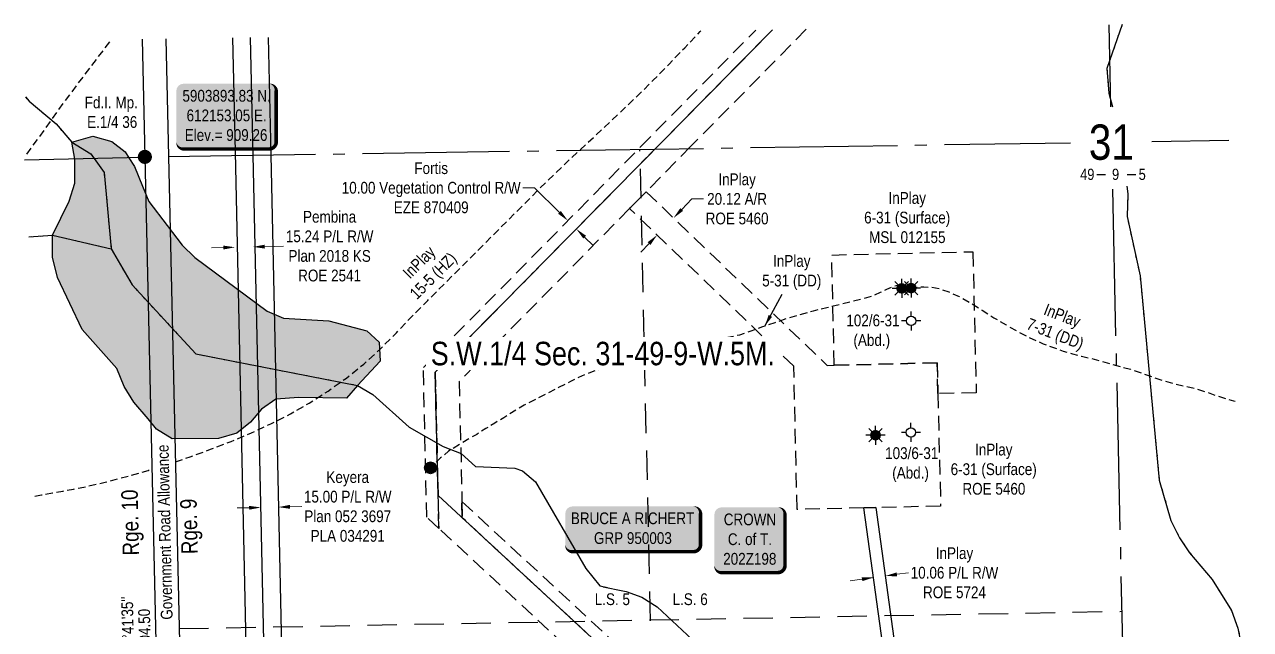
# Model space of a CAD drawing. Extents: x 606747 to 614608, y 5899362 to 5904570.
# Drawn here: x 612051 to 613093, y 5903492 to 5904007 of the extents above; entities that cross this region are included whole.
import ezdxf
from ezdxf.enums import TextEntityAlignment as Align

# ---------------------------------------------------------------- set-up
doc = ezdxf.new("R2010")
doc.units = 0
doc.header["$LTSCALE"] = 5
doc.header["$PDSIZE"] = 10
for name, pattern in [('DASHED1', [0.375, 0.25, -0.125]), ('foc-ACCESSROAD', [3.75, 2.5, -1.25]), ('foc-DOT', [1, 0.2, -0.8]), ('foc-FLOWLINE', [3.75, 2.5, -1.25]), ('foc-LSD', [8, 5, -3]), ('foc-QUARTERLINE', [33, 25, -3, 2, -3]), ('foc-WHEELTRACKS', [2, 0.4, -1.6])]:
    doc.linetypes.add(name, pattern=pattern)
doc.layers.get('Defpoints').update_dxf_attribs({"color": 9})
for name, color, linetype in [('10', 1, 'Continuous'), ('9', 3, 'Continuous'), ('ABADATA-DRILL-T', 8, 'Continuous'), ('AS-OWNER', 7, 'Continuous'), ('AS-POWER', 104, 'foc-POWER'), ('C-AR', 13, 'foc-ACCESSROAD'), ('C-RW', 13, 'Continuous'), ('C-SYMBOL', 7, 'Continuous'), ('C-WS', 13, 'foc-ACCESSROAD'), ('C-WS-S', 13, 'Continuous'), ('D-TXT', 6, 'Continuous'), ('DETAIL-HZ-Existing', 8, 'foc-DOT'), ('DETAIL-T', 7, 'Continuous'), ('DRILL-T', 8, 'Continuous'), ('F-EZE', 190, 'foc-FLOWLINE'), ('F-RW', 190, 'Continuous'), ('L-BD', 7, 'Continuous'), ('L-MON', 1, 'Continuous'), ('L-ROAD-T', 7, 'Continuous'), ('L-SEC', 7, 'Continuous'), ('L-SECLBL', 7, 'Continuous'), ('L-SECQ', 8, 'foc-QUARTERLINE'), ('L-SECTION-LSD', 7, 'foc-LSD'), ('T-WATER', 160, 'Continuous'), ('T-WATER-H', 133, 'Continuous'), ('T-WATER-P3', 160, 'foc-WHEELTRACKS')]:
    doc.layers.add(name, color=color, linetype=linetype)
for name, color, linetype, lineweight in [('C-AR-T', 13, 'Continuous', 9), ('C-WS-T', 13, 'Continuous', 9), ('F-EZE-T', 190, 'Continuous', 9), ('F-RW-T', 190, 'Continuous', 9)]:
    doc.layers.add(name, color=color, linetype=linetype, lineweight=lineweight)
doc.styles.add('100L', font='ARIALN.TTF', dxfattribs={"height": 11})
doc.styles.add('175L', font='ARIALN.TTF', dxfattribs={"height": 20})
doc.styles.add('80', font='ARIALN.TTF', dxfattribs={"height": 10})
doc.styles.add('80CG', font='ARIALN.TTF', dxfattribs={"height": 10})
doc.styles.add('80L', font='ARIALN.TTF', dxfattribs={"height": 10})
doc.styles.add('foc-LtypeFont', font='ARIALN.TTF', dxfattribs={"height": 7.35})
doc.styles.add('SIMPLEX', font='ARIALN.TTF')
doc.linetypes.add('foc-POWER', pattern='A,6,-1,["P",foc-LtypeFont,S=0.2,R=0,X=-0.625,Y=-0.75],-1.24,4', length=12.24)
doc.linetypes.add('foc-TOPO-flowdirection-NOLINE', pattern='A,0,[">",foc-LtypeFont,S=0.3,R=0,X=0,Y=-0.945],-20,[">",foc-LtypeFont,S=0.3,R=0,X=0,Y=-0.945],0', length=20)
doc.dimstyles.new('Compass 5 000', dxfattribs={"dimscale": 5, "dimtxt": 9, "dimasz": 2, "dimexe": 0.2, "dimexo": 0.0625, "dimgap": 0.5, "dimtad": 0, "dimtih": 1, "dimtoh": 1, "dimzin": 0, "dimdsep": 46, "dimtxsty": '80CG', "dimcen": 0.1, "dimse1": 1, "dimse2": 1, "dimclrd": 256, "dimclrt": 256, "dimaunit": 1, "dimadec": 4, "dimazin": 0, "dimtfac": 0.06, "dimtofl": 0, "dimtmove": 0, "dimatfit": 1, "dimfxl": 0.2, "dimtolj": 1, "dimtzin": 0, "dimlwd": -1, "dimarcsym": 0})

# ---------------------------------------------------------------- blocks, each defined once
blk = doc.blocks.new('fdia')
at = {"color": 255, "const_width": 1}
blk.add_lwpolyline([(-0.5, 0, 1), (0.5, 0, 1)], format="xyb", close=True, dxfattribs=at)
blk = doc.blocks.new('Fdiaa')
blk.add_blockref('fdia', (0, 0))
blk = doc.blocks.new('fdib')
at = {"color": 1, "const_width": 1.6}
blk.add_lwpolyline([(-0.4, 0, 1), (0.4, 0, 1)], format="xyb", close=True, dxfattribs=at)
at = {"color": 1}
blk.add_circle((0, 0), 0.8, dxfattribs=at)
blk = doc.blocks.new('Fdibb')
blk.add_blockref('fdib', (0, 0))
blk = doc.blocks.new('fdicc')
for name in ['Fdibb', 'Fdiaa']:
    blk.add_blockref(name, (0, 0))
blk = doc.blocks.new('FDI')
blk.add_blockref('fdicc', (0, 0))
blk = doc.blocks.new('L-SECLBL')
at = {"layer": '9', "color": 7}
for p, q in [((-5.1, -27.8), (-12.3, -27.8)), ((20.7, -27.8), (13.5, -27.8))]:
    blk.add_line(p, q, dxfattribs=at)
at = {"layer": '10', "color": 2, "style": 'SIMPLEX'}
blk.add_attdef('SEC', text='', height=30, dxfattribs=at).set_placement((0, 0), align=Align.MIDDLE)
at = {"layer": '10', "color": 5, "style": '80L'}
blk.add_attdef('TWP', text='', height=9.5, dxfattribs=at).set_placement((-14.4, -27.4), align=Align.MIDDLE_RIGHT)
blk.add_attdef('RGE', text='', height=9.5, dxfattribs=at).set_placement((3.6, -27.4), align=Align.MIDDLE_CENTER)
blk.add_attdef('MER', text='', height=9.5, dxfattribs=at).set_placement((23.2, -27.4), align=Align.MIDDLE_LEFT)
blk = doc.blocks.new('*D430')
at = {"layer": 'C-AR-T', "transparency": 16777216}
for p, q in [((612609.7, 5903849), (612618.3, 5903858)), ((612618.3, 5903858), (612628.3, 5903858)), ((612581.9, 5903820.1), (612574.9, 5903812.8))]:
    blk.add_line(p, q, dxfattribs=at)
for points in [[(612608.5, 5903850.2), (612610.9, 5903847.9), (612602.7, 5903841.8)], [(612580.7, 5903821.2), (612583.1, 5903818.9), (612588.8, 5903827.3)]]:
    blk.add_solid(points, dxfattribs=at)
at = {"layer": 'Defpoints', "color": 0, "transparency": 16777216}
for p in [(612588.8, 5903827.3), (612637.4, 5903808.5), (612623.4, 5903794)]:
    blk.add_point(p, dxfattribs=at)
at = {"layer": 'C-AR-T', "transparency": 16777216, "insert": (612656.8, 5903858), "char_height": 10, "attachment_point": 5, "style": '80CG'}
blk.add_mtext('\\A1;InPlay\\P20.12 A/R\\PROE 5460', dxfattribs=at)
blk = doc.blocks.new('*D431')
at = {"layer": 'C-AR-T', "transparency": 16777216}
for p, q in [((612792.7, 5903538.5), (612802.6, 5903539.8)), ((612763, 5903534.4), (612753.1, 5903533))]:
    blk.add_line(p, q, dxfattribs=at)
for points in [[(612792.5, 5903540.1), (612792.9, 5903536.8), (612782.8, 5903537.1)], [(612762.8, 5903536), (612763.3, 5903532.7), (612772.9, 5903535.8)]]:
    blk.add_solid(points, dxfattribs=at)
at = {"layer": 'Defpoints', "color": 0, "transparency": 16777216}
for p in [(612782.8, 5903537.1), (612798.6, 5903421.9), (612788.7, 5903420.6)]:
    blk.add_point(p, dxfattribs=at)
at = {"layer": 'C-AR-T', "transparency": 16777216, "insert": (612841.7, 5903539.8), "char_height": 10, "attachment_point": 5, "style": '80CG'}
blk.add_mtext('\\A1;InPlay\\P10.06 P/L R/W\\PROE 5724', dxfattribs=at)
blk = doc.blocks.new('*D443')
at = {"layer": 'Defpoints', "color": 0, "transparency": 16777216}
for p in [(612512.9, 5903839.5), (612418.7, 5903743.9), (612425.9, 5903736.9)]:
    blk.add_point(p, dxfattribs=at)
at = {"layer": 'F-EZE-T', "transparency": 16777216}
for p, q in [((612484.5, 5903867.5), (612474.5, 5903867.5)), ((612505.8, 5903846.5), (612484.5, 5903867.5)), ((612527.1, 5903825.5), (612534.3, 5903818.5))]:
    blk.add_line(p, q, dxfattribs=at)
for points in [[(612506.9, 5903847.7), (612504.6, 5903845.4), (612512.9, 5903839.5)], [(612528.3, 5903826.7), (612526, 5903824.3), (612520, 5903832.5)]]:
    blk.add_solid(points, dxfattribs=at)
at = {"layer": 'F-EZE-T', "transparency": 16777216, "insert": (612396.6, 5903867.5), "char_height": 10, "attachment_point": 5, "style": '80CG'}
blk.add_mtext('\\A1;Fortis\\P10.00 Vegetation Control R/W\\PEZE 870409', dxfattribs=at)
blk = doc.blocks.new('*D445')
at = {"layer": 'Defpoints', "color": 0, "transparency": 16777216}
for p in [(612266.5, 5903595.7), (612252.8, 5903547.4), (612267.6, 5903547.8)]:
    blk.add_point(p, dxfattribs=at)
at = {"layer": 'F-RW-T', "transparency": 16777216}
for p, q in [((612241.7, 5903595.2), (612231.7, 5903595)), ((612276.5, 5903596), (612286.5, 5903596.2))]:
    blk.add_line(p, q, dxfattribs=at)
for points in [[(612241.7, 5903596.8), (612241.8, 5903593.5), (612251.7, 5903595.4)], [(612276.4, 5903597.6), (612276.5, 5903594.3), (612266.5, 5903595.7)]]:
    blk.add_solid(points, dxfattribs=at)
at = {"layer": 'F-RW-T', "transparency": 16777216, "insert": (612325.6, 5903596.2), "char_height": 10, "attachment_point": 5, "style": '80CG'}
blk.add_mtext('\\A1;Keyera\\P15.00 P/L R/W\\PPlan 052 3697\\PPLA 034291', dxfattribs=at)
blk = doc.blocks.new('*D446')
at = {"layer": 'Defpoints', "color": 0, "transparency": 16777216}
for p in [(612245, 5903817.2), (612232.1, 5903713.8), (612247.3, 5903714.1)]:
    blk.add_point(p, dxfattribs=at)
at = {"layer": 'F-RW-T', "transparency": 16777216}
for p, q in [((612255, 5903817.4), (612271.1, 5903817.8)), ((612219.8, 5903816.6), (612209.8, 5903816.4))]:
    blk.add_line(p, q, dxfattribs=at)
for points in [[(612219.8, 5903818.3), (612219.8, 5903815), (612229.8, 5903816.9)], [(612255, 5903819.1), (612255.1, 5903815.8), (612245, 5903817.2)]]:
    blk.add_solid(points, dxfattribs=at)
at = {"layer": 'F-RW-T', "transparency": 16777216, "insert": (612310.2, 5903817.8), "char_height": 10, "attachment_point": 5, "style": '80CG'}
blk.add_mtext('\\A1;Pembina\\P15.24 P/L R/W\\PPlan 2018 KS\\PROE 2541', dxfattribs=at)
blk = doc.blocks.new('*U425')
h = blk.add_hatch(color=59)
edge = h.paths.add_edge_path()
edge.add_line((-51.5, -20), (51.5, -20))
edge.add_arc((51.5, -14), 6, 270, 360)
edge.add_line((57.5, -14), (57.5, 12.5))
edge.add_arc((51.5, 12.5), 6, 0, 90)
edge.add_line((51.5, 18.5), (-51.5, 18.5))
edge.add_arc((-51.5, 12.5), 6, 90, 180)
edge.add_line((-57.5, 12.5), (-57.5, -14))
edge.add_arc((-51.5, -14), 6, 180, 270)
at = {"color": 1, "flags": 128}
blk.add_lwpolyline([(-51.5, -20, 3, 3, 0), (51.5, -20, 3, 3, 0.414214), (57.5, -14, 3, 3, 0), (57.5, 12.5, 3, 0, 0.414214), (51.5, 18.5, 0, 0, 0), (-51.5, 18.5, 0, 0, 0.414214), (-57.5, 12.5, 0, 0, 0), (-57.5, -14, 0, 3, 0.414214)], format="xyseb", close=True, dxfattribs=at)
blk.add_lwpolyline([(-44.2, -15.3, 0, 7.5, 0), (0, 0, 0, 0, 0)], format="xyseb", dxfattribs=at)
at = {"color": 1, "style": '80'}
blk.add_attdef('ENTER_TEXT_001', (-36, -5), '', height=10, dxfattribs=at)
blk = doc.blocks.new('*U427')
h = blk.add_hatch(color=255)
edge = h.paths.add_edge_path()
edge.add_line((-24, -28.5), (24, -28.5))
edge.add_arc((24, -22.5), 6, 270, 360)
edge.add_line((30, -22.5), (30, 21))
edge.add_arc((24, 21), 6, 0, 90)
edge.add_line((24, 27), (-24, 27))
edge.add_arc((-24, 21), 6, 90, 180)
edge.add_line((-30, 21), (-30, -22.5))
edge.add_arc((-24, -22.5), 6, 180, 270)
at = {"color": 14, "flags": 128}
blk.add_lwpolyline([(-24, -28.5, 3, 3, 0), (24, -28.5, 3, 3, 0.414214), (30, -22.5, 3, 3, 0), (30, 21, 3, 0, 0.414214), (24, 27, 0, 0, 0), (-24, 27, 0, 0, 0.414214), (-30, 21, 0, 0, 0), (-30, -22.5, 0, 3, 0.414214)], format="xyseb", close=True, dxfattribs=at)
at = {"color": 14, "style": '80'}
blk.add_attdef('ENTER_TEXT_001', (-26.8, -4.9), '', height=10, dxfattribs=at)
blk = doc.blocks.new('GABD')
for p, q in [((-0.81, 0), (-1.62, 0)), ((0, 0.81), (0, 1.62)), ((1.62, 0), (0.81, 0)), ((0, -0.81), (0, -1.62))]:
    blk.add_line(p, q)
blk.add_circle((0, 0), 0.8)
blk = doc.blocks.new('GAS')
h = blk.add_hatch(color=255)
h.dxf.hatch_style = 1
edge = h.paths.add_edge_path()
edge.add_arc((0, 0), 0.9, 0, 360)
for p, q in [((-0.81, 0), (-1.62, 0)), ((-0.57, 0.57), (-1.14, 1.14)), ((0, 0.81), (0, 1.62)), ((0.57, 0.57), (1.14, 1.14)), ((1.62, 0), (0.81, 0)), ((-0.57, -0.57), (-1.14, -1.14)), ((0, -0.81), (0, -1.62)), ((1.14, -1.14), (0.57, -0.57))]:
    blk.add_line(p, q)
blk.add_circle((0, 0), 0.8)
blk = doc.blocks.new('*U511')
h = blk.add_hatch(color=254)
edge = h.paths.add_edge_path()
edge.add_line((-36.5, -28.5), (36.5, -28.5))
edge.add_arc((36.5, -22.5), 6, 270, 360)
edge.add_line((42.5, -22.5), (42.5, 21))
edge.add_arc((36.5, 21), 6, 0, 90)
edge.add_line((36.5, 27), (-36.5, 27))
edge.add_arc((-36.5, 21), 6, 90, 180)
edge.add_line((-42.5, 21), (-42.5, -22.5))
edge.add_arc((-36.5, -22.5), 6, 180, 270)
at = {"color": 1, "flags": 128}
blk.add_lwpolyline([(-36.5, -28.5, 3, 3, 0), (36.5, -28.5, 3, 3, 0.414214), (42.5, -22.5, 3, 3, 0), (42.5, 21, 3, 0, 0.414214), (36.5, 27, 0, 0, 0), (-36.5, 27, 0, 0, 0.414214), (-42.5, 21, 0, 0, 0), (-42.5, -22.5, 0, 3, 0.414214)], format="xyseb", close=True, dxfattribs=at)
blk.add_lwpolyline([(-32.5, -17.6, 0, 10, 0), (0, 0, 5, 5, 0)], format="xyseb", dxfattribs=at)
at = {"color": 1, "style": '80'}
blk.add_attdef('ENTER_TEXT_001', (-36, -5), '', height=10, dxfattribs=at)
blk = doc.blocks.new('BH-Existing')
at = {"layer": 'ABADATA-DRILL-T'}
h = blk.add_hatch(color=256, dxfattribs=at)
h.dxf.hatch_style = 1
edge = h.paths.add_edge_path()
edge.add_arc((0, 0), 0.5, 0, 360)
blk.add_circle((0, 0), 0.5, dxfattribs=at)

msp = doc.modelspace()

# ---------------------------------------------------------------- hatches: boundary and pattern name
at = {"layer": 'T-WATER-H'}
h = msp.add_hatch(color=256, dxfattribs=at)
h.dxf.hatch_style = 1
h.paths.add_polyline_path([(612215.616, 5903654.135), (612176.339, 5903653.787), (612163.006, 5903662.127), (612155.807, 5903670.746), (612143.74, 5903685.189), (612135.581, 5903698.464), (612129.309, 5903713.717), (612099.648, 5903746.93), (612078.763, 5903791.305), (612074.56, 5903808.424), (612074.585, 5903827.086), (612088.672, 5903856.083), (612093.42, 5903871.438), (612093.48, 5903891.454), (612093.389, 5903891.998), (612091.005, 5903906.263), (612108.728, 5903911.606), (612124.913, 5903906.925), (612136.25, 5903898.088), (612139.475, 5903893.028), (612144.102, 5903885.767), (612151.111, 5903868.835), (612156.461, 5903855.91), (612172.034, 5903835.44), (612184.728, 5903818.755), (612195.425, 5903808.129), (612256.945, 5903762.565), (612270.939, 5903756.433), (612309.499, 5903754.154), (612341.859, 5903745.801), (612352.429, 5903736.071), (612353.227, 5903720.052), (612333.872, 5903699.346), (612324.556, 5903688.582), (612284.107, 5903688.998), (612264.342, 5903687.632), (612252.386, 5903678.95), (612242.953, 5903668.022), (612231.302, 5903658.567)])

# ---------------------------------------------------------------- linework, layer by layer
at = {"layer": 'AS-POWER', "flags": 128}
for points in [[(612402.462, 5903605.678), (612400.051, 5903710.653), (612686.891, 5904002.025)], [(612402.462, 5903605.678), (612748.196, 5903285.213), (612823.564, 5903214.943)]]:
    msp.add_lwpolyline(points, dxfattribs=at)
at = {"layer": 'C-AR'}
for points in [[(612812.104, 5902864.248), (612809.04, 5903008.272), (612807.231, 5903093.291), (612807.037, 5903102.435), (612804.847, 5903205.374), (612797.332, 5903212.337), (612552.533, 5903439.164), (612537.759, 5903452.853), (612403.106, 5903577.62), (612400.051, 5903710.653), (612588.977, 5903902.557), (612686.894, 5904002.025)], [(612715.579, 5904002.459), (612617.84, 5903903.173), (612579.441, 5903864.171), (612565.312, 5903849.819), (612420.38, 5903702.597), (612422.725, 5903600.543), (612423.044, 5903586.6), (612811.019, 5903227.108), (612818.404, 5903220.265), (612824.677, 5903214.454), (612826.564, 5903122.398), (612826.965, 5903102.865), (612827.151, 5903093.722), (612831.842, 5902864.689)]]:
    msp.add_lwpolyline(points, dxfattribs=at)
at = {"layer": 'C-RW'}
msp.add_lwpolyline([(612809.04, 5903008.272), (612798.938, 5903008.087), (612797.344, 5903081.342), (612796.865, 5903103.346), (612794.701, 5903209.498), (612797.332, 5903212.337), (612811.019, 5903227.108), (612814.828, 5903231.22), (612813.881, 5903238.101), (612764.711, 5903595.011), (612774.842, 5903595.249), (612825.254, 5903227.625), (612818.404, 5903220.265), (612804.847, 5903205.374), (612807.037, 5903102.435), (612807.231, 5903093.291), (612809.04, 5903008.272)], close=True, dxfattribs=at)
at = {"layer": 'C-WS'}
for points in [[(612739.474, 5903716.485), (612826.991, 5903718.546), (612827.61, 5903692.298), (612829.864, 5903596.545), (612774.842, 5903595.249), (612764.711, 5903595.011), (612707.864, 5903593.673), (612704.991, 5903715.673), (612565.312, 5903849.819), (612579.441, 5903864.171), (612733.369, 5903716.341), (612739.474, 5903716.485)], [(612827.61, 5903692.298), (612826.991, 5903718.546), (612739.474, 5903716.485), (612737.264, 5903810.316), (612857.344, 5903813.144), (612860.171, 5903693.065), (612827.61, 5903692.298)]]:
    msp.add_lwpolyline(points, close=True, dxfattribs=at)
at = {"layer": 'DETAIL-HZ-Existing', "linetype": 'DASHED1', "ltscale": 5, "flags": 128}
for points in [[(612179.087, 5903634.375), (612191.461, 5903638.553), (612208.977, 5903644.915), (612226.454, 5903651.637), (612243.688, 5903658.933), (612260.232, 5903666.632), (612276.917, 5903675.166), (612292.898, 5903684.283), (612308.872, 5903694.52), (612324.437, 5903705.597), (612339.382, 5903717.521), (612353.502, 5903730.455), (612366.964, 5903744.195), (612380.184, 5903757.998), (612393.727, 5903771.699), (612407.294, 5903785.231), (612420.911, 5903798.744), (612434.378, 5903812.243), (612447.932, 5903825.904), (612461.528, 5903839.466), (612474.946, 5903852.945), (612488.462, 5903866.485), (612502.182, 5903879.88), (612516.045, 5903893.139), (612530.052, 5903906.26), (612544.131, 5903919.264), (612558.137, 5903932.376), (612571.97, 5903945.674), (612585.5, 5903959.064), (612598.911, 5903972.802), (612612.2, 5903986.668), (612625.4, 5904000.491), (612625.979, 5904001.104)], [(612052.625, 5903896.129), (612062.146, 5903909.106), (612073.135, 5903924.638), (612084.224, 5903940.132), (612095.69, 5903955.415), (612107.294, 5903970.711), (612118.722, 5903985.853), (612124.543, 5903993.525)], [(612795.702, 5903782.339), (612795.134, 5903783.916), (612795.081, 5903784.055), (612794.997, 5903784.223), (612794.725, 5903784.277), (612794.215, 5903784.285), (612791.971, 5903784.001), (612788.384, 5903782.976), (612783.88, 5903781.019), (612778.59, 5903778.383), (612772.166, 5903775.55), (612764.133, 5903773.03), (612754.706, 5903770.686), (612744.363, 5903768.141), (612733.253, 5903765.477), (612721.537, 5903762.619), (612710.108, 5903759.488), (612699.104, 5903756.146), (612688.874, 5903752.663), (612678.367, 5903749.034), (612668.476, 5903745.549), (612658.745, 5903742.128), (612648.982, 5903740.006), (612639.616, 5903738.894), (612630.852, 5903737.666), (612622.553, 5903736.27), (612617.275, 5903735.264), (612609.242, 5903733.214), (612600.463, 5903730.535), (612590.412, 5903727.907), (612579.631, 5903725.301), (612569.007, 5903722.389), (612558.757, 5903719.295), (612548.919, 5903716.132), (612539.562, 5903712.949), (612530.815, 5903709.762), (612521.753, 5903705.916), (612515.048, 5903702.676), (612504.977, 5903697.517), (612495.631, 5903692.594), (612486.459, 5903687.916), (612480.892, 5903685.173), (612475.803, 5903682.542), (612468.701, 5903678.333), (612463.557, 5903675.05), (612458.254, 5903671.754), (612450.619, 5903667.212), (612443.147, 5903662.564), (612435.292, 5903657.617), (612429.645, 5903654.472), (612411.286, 5903643.205), (612404.388, 5903637.54), (612397.915, 5903631.235), (612396.151, 5903629.303), (612396.044, 5903629.18)], [(612803.703, 5903782.529), (612804.454, 5903782.496), (612804.524, 5903782.498), (612804.753, 5903782.534), (612805.162, 5903782.613), (612807.228, 5903782.782), (612810.745, 5903782.975), (612815.58, 5903783.22), (612821.878, 5903782.969), (612829.042, 5903781.628), (612836.758, 5903778.9), (612845.576, 5903774.877), (612855.344, 5903769.577), (612865.326, 5903763.291), (612875.299, 5903756.946), (612885.517, 5903750.816), (612895.523, 5903745.191), (612904.991, 5903740.314), (612917.113, 5903734.839), (612925.896, 5903731.456), (612934.226, 5903728.582), (612942.167, 5903726.119), (612949.725, 5903724.158), (612957.025, 5903722.55), (612964.997, 5903720.478), (612973.841, 5903717.876), (612982.549, 5903715.512), (612991.411, 5903713.001), (613000.981, 5903709.746), (613010.676, 5903706.265), (613020.031, 5903703.205), (613028.823, 5903700.683), (613037.241, 5903698.751), (613046.131, 5903696.751), (613055.573, 5903693.834), (613064.812, 5903690.581), (613073.54, 5903687.817), (613078.978, 5903686.285), (613080.353, 5903685.978)], [(612059.403, 5903605.153), (612065.266, 5903606.147), (612074.411, 5903607.732), (612083.367, 5903609.322), (612084.831, 5903609.587), (612092.321, 5903610.973), (612101.252, 5903612.722), (612119.398, 5903616.959), (612137.698, 5903621.849), (612155.783, 5903626.994), (612159.117, 5903628.029)]]:
    msp.add_lwpolyline(points, dxfattribs=at)
at = {"layer": 'F-EZE'}
msp.add_lwpolyline([(612686.894, 5904002.025), (612588.978, 5903902.557), (612400.051, 5903710.653), (612403.106, 5903577.62), (612392.877, 5903587.099), (612389.947, 5903714.657), (612574.629, 5903902.251), (612672.636, 5904001.81)], dxfattribs=at)
msp.add_lwpolyline([(612834.597, 5903218.908), (612836.536, 5903124.322), (612826.529, 5903124.105), (612824.677, 5903214.454), (612818.404, 5903220.265), (612811.019, 5903227.108), (612423.044, 5903586.6), (612422.725, 5903600.543), (612813.881, 5903238.101), (612825.254, 5903227.625), (612834.597, 5903218.908)], close=True, dxfattribs=at)
at = {"layer": 'F-RW'}
for points in [[(612222.544, 5902186.126), (612220.219, 5902284.932), (612219.465, 5902316.964), (612219.13, 5902331.2), (612211.473, 5902656.597), (612211.218, 5902667.453), (612208.623, 5902777.743), (612207.723, 5902814.437), (612208.869, 5902839.224), (612208.625, 5902849.23), (612208.402, 5902858.375), (612207.91, 5902878.508), (612202.734, 5903090.522), (612198.104, 5903280.158), (612197.86, 5903290.166), (612197.56, 5903302.434), (612197.42, 5903308.171), (612197.229, 5903316.02), (612195.412, 5903390.435), (612240.238, 5903435.968), (612239.886, 5903451.904), (612235.251, 5903661.771), (612230.034, 5903897.997), (612227.889, 5903995.087)], [(612221.747, 5902926.103), (612217.965, 5903090.852), (612213.334, 5903280.506), (612213.09, 5903290.517), (612212.651, 5903308.512), (612212.463, 5903316.193), (612212.017, 5903334.457), (612211.975, 5903336.203), (612211.754, 5903345.227), (612211.608, 5903351.202), (612210.799, 5903384.35), (612255.368, 5903429.964), (612249.932, 5903676.107), (612245.088, 5903895.424), (612242.882, 5903995.314)], [(612257.875, 5903995.54), (612260.084, 5903895.549), (612270.499, 5903423.961), (612226.132, 5903378.163), (612226.198, 5903375.442), (612226.782, 5903351.517), (612226.926, 5903345.601), (612227.148, 5903336.513), (612227.458, 5903323.808), (612227.65, 5903309.76), (612228.254, 5903291.219), (612228.507, 5903280.863), (612232.938, 5903091.171), (612236.96, 5902926.333)]]:
    msp.add_lwpolyline(points, dxfattribs=at)
at = {"layer": 'L-BD'}
for p, q in [((612150.769, 5903993.921), (612153.053, 5903893.828)), ((612170.877, 5903994.225), (612173.157, 5903894.287))]:
    msp.add_line(p, q, dxfattribs=at)
at = {"layer": 'L-SEC'}
for p, q in [((612153.053, 5903893.828), (612171.399, 5903089.81)), ((612173.157, 5903894.287), (612191.503, 5903090.269))]:
    msp.add_line(p, q, dxfattribs=at)
at = {"layer": 'L-SECQ'}
for p, q in [((612972.91, 5904006.348), (612974.462, 5903936.391)), ((612976.01, 5903866.435), (612992.797, 5903107.651))]:
    msp.add_line(p, q, dxfattribs=at)
at = {"layer": 'L-SECQ', "flags": 128}
for points in [[(612173.16, 5903894.136), (612940.425, 5903905.878)], [(613009.673, 5903906.938), (613075.078, 5903907.939)], [(612150.531, 5903893.216), (612050.695, 5903890.99)]]:
    msp.add_lwpolyline(points, dxfattribs=at)
at = {"layer": 'L-SECTION-LSD', "flags": 128}
for points in [[(612592.149, 5903098.942), (612574.143, 5903900.272)], [(612182.328, 5903492.295), (612983.962, 5903507.03)]]:
    msp.add_lwpolyline(points, dxfattribs=at)
at = {"layer": 'T-WATER'}
msp.add_lwpolyline([(612215.616, 5903654.135), (612176.339, 5903653.787), (612163.006, 5903662.127), (612155.807, 5903670.746), (612143.74, 5903685.189), (612135.581, 5903698.464), (612129.309, 5903713.717), (612099.648, 5903746.93), (612078.763, 5903791.305), (612074.56, 5903808.424), (612074.585, 5903827.086), (612088.672, 5903856.083), (612093.42, 5903871.438), (612093.48, 5903891.454), (612093.389, 5903891.998), (612091.005, 5903906.263), (612108.728, 5903911.606), (612124.913, 5903906.925), (612136.25, 5903898.088), (612139.475, 5903893.028), (612144.102, 5903885.767), (612151.111, 5903868.835), (612156.461, 5903855.91), (612172.034, 5903835.44), (612184.728, 5903818.755), (612195.425, 5903808.129), (612256.945, 5903762.565), (612270.939, 5903756.433), (612309.499, 5903754.154), (612341.859, 5903745.801), (612352.429, 5903736.071), (612353.227, 5903720.052), (612333.872, 5903699.346), (612324.556, 5903688.582), (612284.107, 5903688.998), (612264.342, 5903687.632), (612252.386, 5903678.95), (612242.953, 5903668.022), (612231.302, 5903658.567), (612215.616, 5903654.135)], close=True, dxfattribs=at)
msp.add_lwpolyline([(612333.872, 5903699.346), (612346.868, 5903691.639), (612377.97, 5903663.857), (612406.769, 5903647.197), (612422.132, 5903641.261), (612434.322, 5903630.228), (612467.809, 5903628.914), (612474.263, 5903626.648), (612485.368, 5903617.097), (612528.196, 5903543.432), (612540.062, 5903528.704), (612562.383, 5903523.837), (612575.649, 5903519.072), (612588.71, 5903510.729), (612635.679, 5903467.061)], dxfattribs=at)
at = {"layer": 'T-WATER-P3'}
msp.add_line((612074.585, 5903827.086), (612124.444, 5903815.626), dxfattribs=at)
at = {"layer": 'T-WATER-P3', "linetype": 'foc-TOPO-flowdirection-NOLINE'}
msp.add_line((612074.585, 5903827.086), (612124.444, 5903815.626), dxfattribs=at)
at = {"layer": 'T-WATER-P3', "flags": 128}
for points in [[(612984.324, 5904006.521), (612971.291, 5903969.005), (612973.026, 5903948.051), (612976.108, 5903936.384)], [(612051.489, 5903944.915), (612054.556, 5903941.194), (612077.483, 5903921.86), (612091.005, 5903906.263)], [(612091.005, 5903906.263), (612107.086, 5903896.433), (612118.388, 5903880.552), (612124.444, 5903815.626)], [(612988.312, 5903869.004), (612989.273, 5903862.414), (612988.493, 5903842.987), (612999.486, 5903792.51), (613015.92, 5903618.774), (613025.758, 5903584.309), (613033.155, 5903569.543), (613041.727, 5903556.869), (613060.806, 5903534.163), (613077.245, 5903507.745), (613082.801, 5903492.603), (613093.453, 5903439.92), (613090.985, 5903422.621), (613084.496, 5903408.981), (613080.475, 5903392.206), (613081.83, 5903373.691), (613086.614, 5903358.19), (613088.051, 5903354.984)], [(612054.262, 5903825.869), (612074.585, 5903827.086)], [(612124.444, 5903815.626), (612142.206, 5903784.855), (612196.391, 5903726.094), (612333.872, 5903699.346)]]:
    msp.add_lwpolyline(points, dxfattribs=at)
at = {"layer": 'T-WATER-P3', "linetype": 'foc-TOPO-flowdirection-NOLINE', "flags": 128}
for points in [[(612984.324, 5904006.521), (612971.291, 5903969.005), (612973.026, 5903948.051), (612976.108, 5903936.384)], [(612051.489, 5903944.915), (612054.556, 5903941.194), (612077.483, 5903921.86), (612091.005, 5903906.263)], [(612091.005, 5903906.263), (612107.086, 5903896.433), (612118.388, 5903880.552), (612124.444, 5903815.626)], [(612988.312, 5903869.004), (612989.273, 5903862.414), (612988.493, 5903842.987), (612999.486, 5903792.51), (613015.92, 5903618.774), (613025.758, 5903584.309), (613033.155, 5903569.543), (613041.727, 5903556.869), (613060.806, 5903534.163), (613077.245, 5903507.745), (613082.801, 5903492.603), (613093.453, 5903439.92), (613090.985, 5903422.621), (613084.496, 5903408.981), (613080.475, 5903392.206), (613081.83, 5903373.691), (613086.614, 5903358.19), (613088.051, 5903354.984)], [(612054.262, 5903825.869), (612074.585, 5903827.086)], [(612124.444, 5903815.626), (612142.206, 5903784.855), (612196.391, 5903726.094), (612333.872, 5903699.346)]]:
    msp.add_lwpolyline(points, dxfattribs=at)

# ---------------------------------------------------------------- block references
at = {"layer": 'ABADATA-DRILL-T', "xscale": 9.999999999999925, "yscale": 9.999999999999925, "zscale": 9.999999999999925}
msp.add_blockref('BH-Existing', (612396.044, 5903629.18), dxfattribs=at)
at = {"layer": 'AS-OWNER'}
ref = msp.add_blockref('*U425', (612568.198, 5903577.782), dxfattribs=dict(at, xscale=1.000384267604862, yscale=1.000384267604862, zscale=1.000384267604862))
ref.add_attrib('ENTER_TEXT_001', 'BRUCE A RICHERT', (612515.367, 5903581.202), dxfattribs={"layer": '0', "color": 1, "height": 10.00384, "style": '80'})
ref.add_attrib('ENTER_TEXT_002', 'GRP 950003', (612535.023, 5903564.351), dxfattribs={"layer": '0', "color": 1, "height": 10.0038, "style": '80'})
ref = msp.add_blockref('*U427', (612667.499, 5903568.487), dxfattribs=dict(at, xscale=1.000384267604862, yscale=1.000384267604862, zscale=1.000384267604862))
ref.add_attrib('ENTER_TEXT_001', 'CROWN', (612645.43, 5903580.264), dxfattribs={"layer": '0', "color": 14, "height": 10.0038, "style": '80'})
ref.add_attrib('ENTER_TEXT_002', 'C. of T.', (612648.928, 5903563.413), dxfattribs={"layer": '0', "color": 14, "height": 10.0038, "style": '80'})
ref.add_attrib('ENTER_TEXT_003', '202Z198', (612644.976, 5903546.699), dxfattribs={"layer": '0', "color": 14, "height": 10.0038, "style": '80'})
at = {"layer": 'C-WS-S', "xscale": 5.00192133802436, "yscale": 5.00192133802436, "zscale": 5.00192133802436}
for name, p in [('GAS', (612796.771, 5903781.935)), ('GAS', (612804.776, 5903782.124)), ('GABD', (612804.836, 5903754.18)), ('GAS', (612774.499, 5903656.931)), ('GABD', (612804.612, 5903659.314))]:
    msp.add_blockref(name, p, dxfattribs=at)
at = {"layer": 'DETAIL-T'}
ref = msp.add_blockref('*U511', (612222.326, 5903929.079), dxfattribs=dict(at, xscale=0.99961588, yscale=0.99961588, zscale=0.99961588))
ref.add_attrib('ENTER_TEXT_001', '5903893.83 N.', (612185.021, 5903940.847), dxfattribs={"layer": '0', "color": 1, "height": 9.99616, "style": '80'})
ref.add_attrib('ENTER_TEXT_002', '612153.05 E.', (612188.543, 5903924.146), dxfattribs={"layer": '0', "color": 1, "height": 9.99616, "style": '80'})
ref.add_attrib('ENTER_TEXT_003', 'Elev.= 909.26', (612186.964, 5903907.445), dxfattribs={"layer": '0', "color": 1, "height": 9.99616, "style": '80'})
at = {"layer": 'L-MON', "xscale": 4.999999999999957, "yscale": 4.999999999999957, "zscale": 4.999999999999957}
msp.add_blockref('FDI', (612153.053, 5903893.828), dxfattribs=at)
at = {"layer": 'L-SECLBL', "xscale": 1.000384267604862, "yscale": 1.000384267604862, "zscale": 1.000384267604862}
msp.add_blockref('L-SECLBL', (612975.126, 5903906.409), dxfattribs=at).add_auto_attribs({'SEC': '31', 'TWP': '49', 'RGE': '9', 'MER': '5'})

# ---------------------------------------------------------------- texts
at = {"layer": 'C-WS-T', "char_height": 10.00384, "attachment_point": 1, "style": '80L'}
for s, width, insert in [('\\pi21.00995;InPlay\\P\\pi0.2687;6-31 (Surface)\\P\\pi4.50975;MSL 012155', 72.6797, (612764.568, 5903863.86)), ('\\pi0.66417;102/6-31\\P\\pi6.69991;(Abd.)', 43.22029, (612749.044, 5903759.617)), ('\\pi0.66417;103/6-31\\P\\pi6.69991;(Abd.)', 43.22029, (612782.032, 5903646.648)), ('\\pi21.00995;InPlay\\P\\pi0.2687;6-31 (Surface)\\P\\pi10.30666;ROE 5460', 72.6797, (612838.153, 5903649.672))]:
    msp.add_mtext_dynamic_manual_height_columns(s, width=width, gutter_width=50.038, heights=[0], dxfattribs=dict(at, insert=insert))
at = {"layer": 'D-TXT', "color": 3, "char_height": 14.0054, "attachment_point": 1, "rotation": 91.303908, "style": '80L'}
for s, width, insert in [('Rge. 10', 73.81195, (612134.186, 5903554.349)), ('Rge. 9', 63.91019, (612184.111, 5903555.509))]:
    msp.add_mtext_dynamic_manual_height_columns(s, width=width, gutter_width=47.537, heights=[0], dxfattribs=dict(at, insert=insert))
at = {"layer": 'DRILL-T', "char_height": 10, "attachment_point": 1, "style": '80L'}
for s, insert, rotation in [('\\pi46.42428;InPlay\\P\\pi38.20805;15-5 (HZ)', (612338.51, 5903763.673), 44.925857), ('\\pi46.42428;InPlay\\P\\pi37.22237;7-31 (DD)', (612877.04, 5903785.915), 338.933101)]:
    msp.add_mtext_dynamic_manual_height_columns(s, width=123.49659, gutter_width=50, heights=[0], dxfattribs=dict(at, insert=insert, rotation=rotation))
at = {"layer": 'DRILL-T', "insert": (612640.959, 5903810.251), "char_height": 10, "attachment_point": 1, "style": '80L'}
msp.add_mtext_dynamic_manual_height_columns('\\pi46.42428;InPlay\\P\\pi37.18827;5-31 (DD)', width=123.49659, gutter_width=50, heights=[0], dxfattribs=at)
at = {"layer": 'L-BD', "style": '80L'}
for s, height, p in [("358°41'35''", 9.99616, (612138.489, 5903491.295)), ('804.50', 9.9962, (612152.73, 5903491.62))]:
    msp.add_text(s, height=height, rotation=91.3069, dxfattribs=at).set_placement(p, align=Align.MIDDLE)
at = {"layer": 'L-MON', "insert": (612100.821, 5903945.184), "char_height": 9.99616, "attachment_point": 1, "style": '80L'}
msp.add_mtext_dynamic_manual_height_columns('\\pi1.07842;Fd.I. Mp.\\P\\pi3.1172;E.1/4 36', width=44.3292, gutter_width=50, heights=[0], dxfattribs=at)
at = {"layer": 'L-ROAD-T', "style": '80L'}
msp.add_text('Government Road Allowance', height=10.00384, rotation=91.357997, dxfattribs=at).set_placement((612169.941, 5903574.407), align=Align.MIDDLE_CENTER)

# ---------------------------------------------------------------- dimensions: what is measured, and where the dimension line sits
at = {"layer": 'C-AR-T'}
for base, p1, p2, angle, text, picture, middle in [((612588.791, 5903827.27), (612637.388, 5903808.52), (612623.438, 5903793.995), 226.157509, 'InPlay\\P20.12 A/R\\PROE 5460', '*D430', (612656.832, 5903858.004)), ((612782.815, 5903537.109), (612788.745, 5903420.551), (612798.613, 5903421.904), 7.80816, 'InPlay\\P10.06 P/L R/W\\PROE 5724', '*D431', (612841.715, 5903539.826))]:
    dim = msp.add_linear_dim(base=base, p1=p1, p2=p2, angle=angle, text=text, dimstyle='Compass 5 000', dxfattribs=at)
    dim.commit()
    dim.dimension.update_dxf_attribs({"geometry": picture, "text_midpoint": middle, "dimtype": 161})
at = {"layer": 'F-RW-T'}
dim = msp.add_linear_dim(base=(612245.03, 5903817.196), p1=(612232.11, 5903713.758), p2=(612247.346, 5903714.1), angle=1.28711, text='Pembina\\P15.24 P/L R/W\\PPlan 2018 KS\\PROE 2541', dimstyle='Compass 5 000', dxfattribs=at)
dim.commit()
dim.dimension.update_dxf_attribs({"geometry": '*D446', "text_midpoint": (612310.175, 5903817.782), "dimtype": 161})
dim = msp.add_linear_dim(base=(612266.48, 5903595.733), p1=(612252.792, 5903547.437), p2=(612267.558, 5903547.769), angle=1.286579, text='Keyera\\P15.00 P/L R/W\\PPlan 052 3697\\PPLA 034291', dimstyle='Compass 5 000', override={"dimtxt": 10}, dxfattribs=at)
dim.commit()
dim.dimension.update_dxf_attribs({"geometry": '*D445', "text_midpoint": (612325.584, 5903596.182), "dimtype": 161})

# ---------------------------------------------------------------- leaders
at = {"layer": 'DRILL-T'}
msp.add_leader([(612680.296, 5903749.7), (612695.161, 5903777.001)], dimstyle='Compass 5 000', dxfattribs=at)

# ---------------------------------------------------------------- next in the draw order: texts
at = {"layer": 'C-SYMBOL', "color": 3, "insert": (612542.61, 5903736.436), "char_height": 19.99232, "width": 292.76608, "attachment_point": 2, "style": '175L', "bg_fill": 3, "box_fill_scale": 1.2, "bg_fill_color": 256, "bg_fill_transparency": 0}
msp.add_mtext('S.W.1/4 Sec. 31-49-9-W.5M.', dxfattribs=at)
at = {"layer": 'L-SECTION-LSD', "attachment_point": 1, "style": '100L', "bg_fill": 3, "box_fill_scale": 1.5, "bg_fill_color": 256, "bg_fill_transparency": 0}
for s, width, insert, char_height in [('\\pi1.76958;L.S. 5', 30.40114, (612533.953, 5903522.328), 9.99616), ('L.S. 6', 30.48313, (612601.887, 5903522.328), 9.9962)]:
    msp.add_mtext_dynamic_manual_height_columns(s, width=width, gutter_width=55, heights=[0], dxfattribs=dict(at, insert=insert, char_height=char_height))

# ---------------------------------------------------------------- next in the draw order: linework, layer by layer
at = {"layer": 'T-WATER-P3', "linetype": 'foc-TOPO-flowdirection-NOLINE', "flags": 128}
msp.add_lwpolyline([(612333.872, 5903699.346), (612346.868, 5903691.639), (612377.97, 5903663.857), (612406.769, 5903647.197), (612422.132, 5903641.261), (612434.322, 5903630.228), (612467.809, 5903628.914), (612474.263, 5903626.648), (612485.368, 5903617.097), (612528.196, 5903543.432), (612540.062, 5903528.704), (612562.383, 5903523.837), (612575.649, 5903519.072), (612588.71, 5903510.729), (612635.679, 5903467.061), (612651.769, 5903459.525), (612672.259, 5903459.648), (612694.181, 5903465.005), (612702.375, 5903467.007), (612702.328, 5903465.94), (612701.699, 5903451.457), (612706.428, 5903435.533), (612718.654, 5903407.048), (612726.685, 5903394.789), (612746.195, 5903371.072), (612805.359, 5903322.693), (612824.379, 5903300.464), (612847.184, 5903281.425), (612861.779, 5903274.645), (612874.167, 5903281.606), (612884.155, 5903297.063), (612910.642, 5903306.053), (612926.348, 5903301.784), (612939.75, 5903295.173), (612950.195, 5903285.853), (612958.343, 5903274.012), (612973.928, 5903269.8), (612985.676, 5903261.565), (613002.442, 5903258.439), (613014.431, 5903249.966), (613031.881, 5903246.417)], dxfattribs=at)

# ---------------------------------------------------------------- next in the draw order: dimensions: what is measured, and where the dimension line sits
at = {"layer": 'F-EZE-T'}
dim = msp.add_linear_dim(base=(612512.879, 5903839.527), p1=(612425.865, 5903736.874), p2=(612418.732, 5903743.896), angle=135.448101, text='Fortis\\P10.00 Vegetation Control R/W\\PEZE 870409', dimstyle='Compass 5 000', dxfattribs=at)
dim.commit()
dim.dimension.update_dxf_attribs({"geometry": '*D443', "text_midpoint": (612396.559, 5903867.474), "dimtype": 161})

doc.saveas('drawing.dxf')
